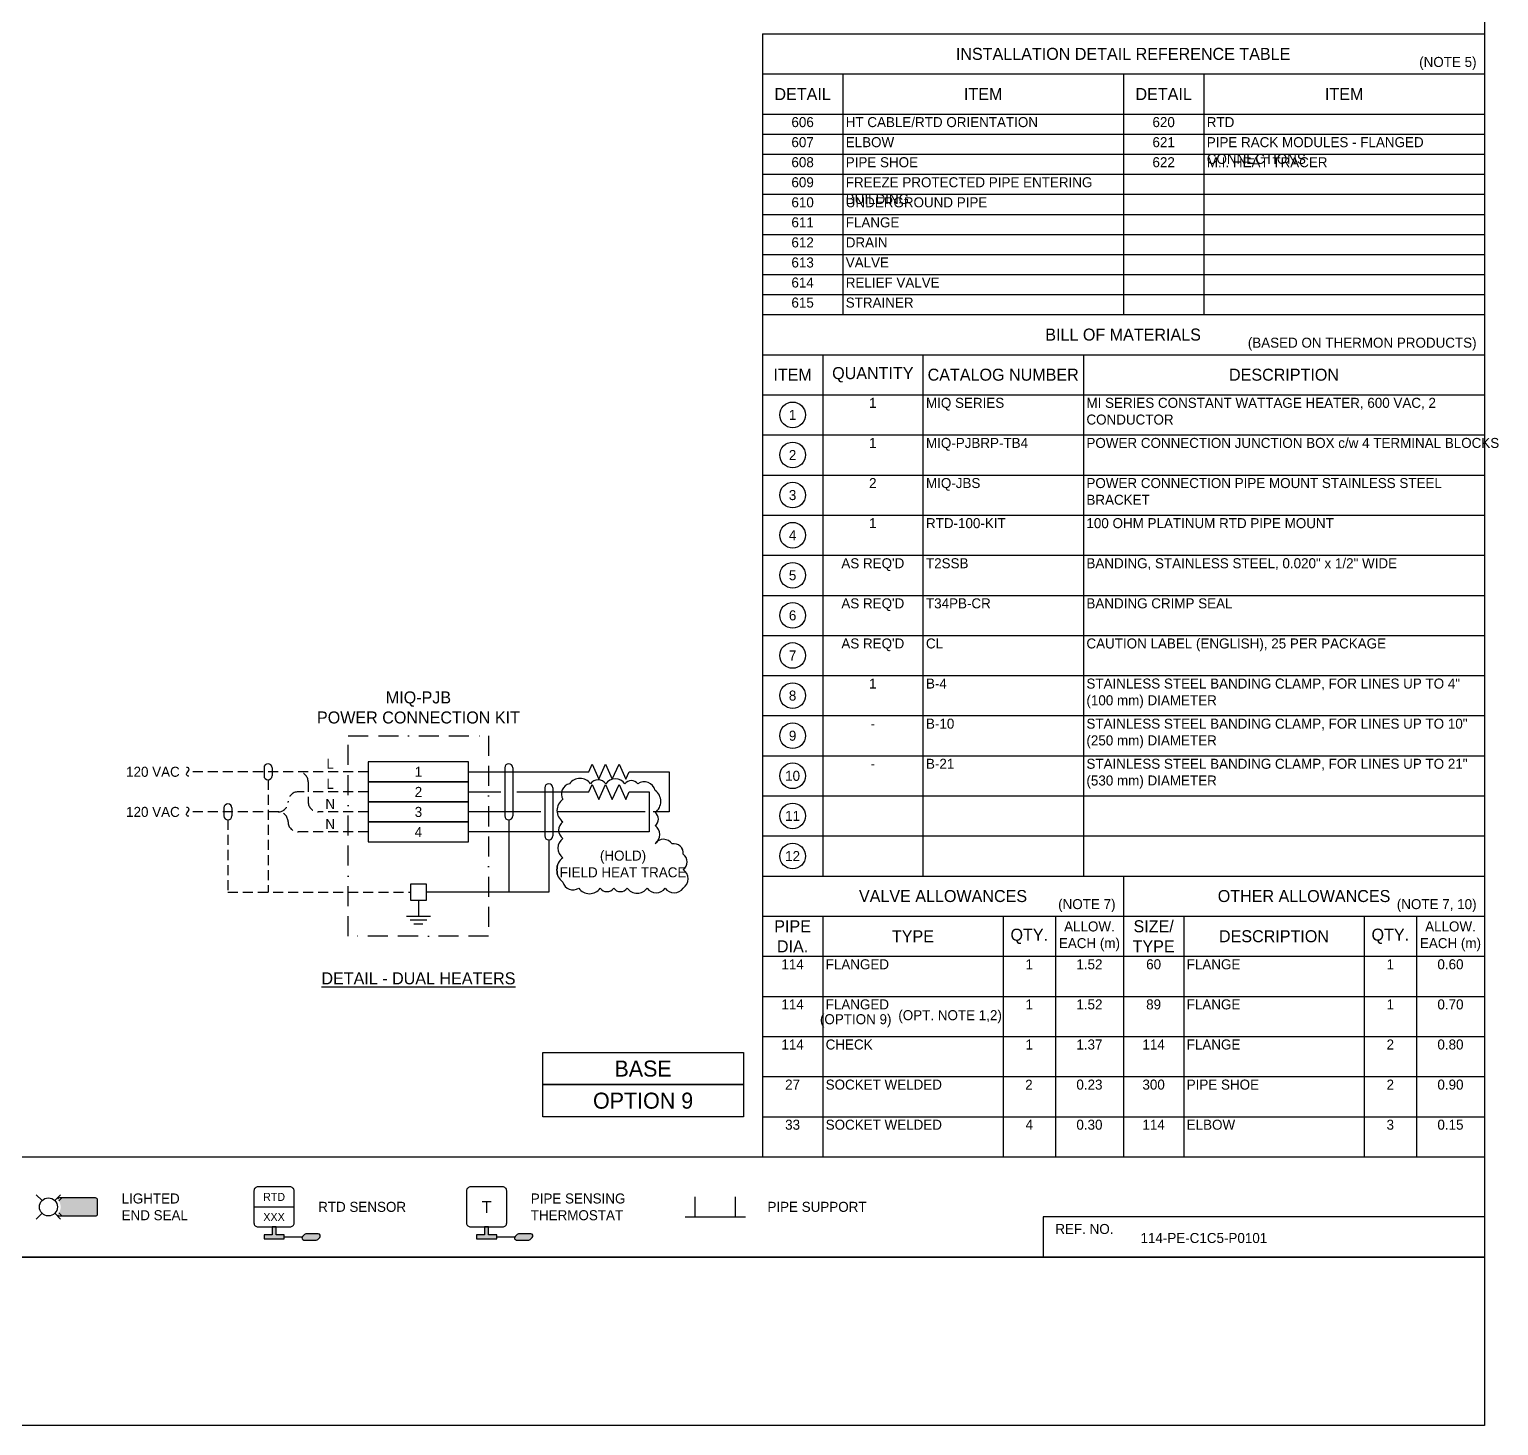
# Model space of a CAD drawing. Extents: x 0 to 847, y -42 to 494.
# Drawn here: x 481 to 847.3, y -42 to 306.1 of the extents above; entities that cross this region are included whole.
import ezdxf
from ezdxf.enums import TextEntityAlignment as Align

# ---------------------------------------------------------------- set-up
doc = ezdxf.new("R2010")
doc.units = 0
doc.header["$LTSCALE"] = 10
doc.header["$MEASUREMENT"] = 0
doc.linetypes.add('BORDER', pattern=[1.75, 0.5, -0.25, 0.5, -0.25, 0, -0.25])
doc.linetypes.add('HIDDEN', pattern=[0.375, 0.25, -0.125])
doc.layers.get('Defpoints').update_dxf_attribs({"color": 9})
for name, color, linetype in [('(OPTION 9) SYMBOL-3', 3, 'Continuous'), ('(OPTION 9) TEXT-2', 2, 'Continuous'), ('EQUIP ENCL', 7, 'BORDER'), ('FWIRE-1', 1, 'HIDDEN'), ('HOLD', 1, 'Continuous'), ('PIPE', 7, 'Continuous'), ('SYMBOL-3', 3, 'Continuous'), ('TABLE-1', 1, 'Continuous'), ('TABLE-7', 7, 'Continuous'), ('TEXT-2', 2, 'Continuous'), ('TITLE', 7, 'Continuous'), ('Wipeout', 7, 'Continuous'), ('WIRE-1', 1, 'Continuous')]:
    doc.layers.add(name, color=color, linetype=linetype)
doc.styles.add('framdcn', font='', dxfattribs={"height": 2.4})
doc.styles.add('Scovan Elec', font='')
doc.styles.add('Scovan Standard', font='', dxfattribs={"height": 2.5})
doc.styles.get("Standard").update_dxf_attribs({"font": ''})
doc.styles.get('framdcn').set_extended_font_data('Franklin Gothic Medium Cond')
doc.styles.get('Scovan Elec').set_extended_font_data('Franklin Gothic Medium Cond')
doc.styles.get('Scovan Standard').set_extended_font_data('Franklin Gothic Medium Cond')
doc.styles.get('Standard').set_extended_font_data('Franklin Gothic Medium Cond')

# ---------------------------------------------------------------- blocks, each defined once
blk = doc.blocks.new('*U14')
at = {"layer": 'SYMBOL-3'}
h = blk.add_hatch(color=256, dxfattribs=at)
h.dxf.hatch_style = 1
h.paths.add_polyline_path([(489.13, 56.79), (488.39, 56.05), (488.58, 55.66), (488.7, 55.29), (488.77, 54.92), (488.79, 54.54), (488.77, 54.15), (488.7, 53.78), (488.58, 53.42), (488.39, 53.02), (489.13, 52.29), (497.5, 52.29, 0.414214), (498, 52.79), (498, 56.29, 0.414214), (497.5, 56.79)])
h = blk.add_hatch(color=256, dxfattribs=at)
h.dxf.hatch_style = 1
h.paths.add_polyline_path([(541.5, 47.54), (539.5, 47.54), (539.5, 46.54), (544.5, 46.54), (544.5, 47.54), (542.5, 47.54), (542.5, 49.54), (541.5, 49.54)])
h = blk.add_hatch(color=256, dxfattribs=at)
h.dxf.hatch_style = 1
h.paths.add_polyline_path([(552.53, 46.29, 0.414214), (553.03, 46.79, 1), (553.03, 47.79), (549.94, 47.79, 0.414214), (549.44, 47.29, 1), (549.44, 46.29)])
h = blk.add_hatch(color=256, dxfattribs=at)
h.dxf.hatch_style = 1
h.paths.add_polyline_path([(594.5, 47.54), (592.5, 47.54), (592.5, 46.54), (597.5, 46.54), (597.5, 47.54), (595.5, 47.54), (595.5, 49.54), (594.5, 49.54)])
h = blk.add_hatch(color=256, dxfattribs=at)
h.dxf.hatch_style = 1
h.paths.add_polyline_path([(605.53, 46.29, 0.414214), (606.03, 46.79, 1), (606.03, 47.79), (602.94, 47.79, 0.414214), (602.44, 47.29, 1), (602.44, 46.29)])
at = {"layer": 'Defpoints'}
for points in [[(488, 56.29), (488, 52.79, 0.414214), (488.5, 52.29), (497.5, 52.29, 0.414214), (498, 52.79), (498, 56.29, 0.414214), (497.5, 56.79), (488.5, 56.79, 0.414214)], [(549.59, 47.64), (549.09, 47.14, 0.668179), (549.44, 46.29), (552.53, 46.29, 0.198912), (552.88, 46.43), (553.38, 46.93, 0.668179), (553.03, 47.79), (549.94, 47.79, 0.198912)], [(602.59, 47.64), (602.09, 47.14, 0.668179), (602.44, 46.29), (605.53, 46.29, 0.198912), (605.88, 46.43), (606.38, 46.93, 0.668179), (606.03, 47.79), (602.94, 47.79, 0.198912)]]:
    blk.add_lwpolyline(points, format="xyb", close=True, dxfattribs=at)
for points in [[(541.5, 49.54), (541.5, 47.54), (539.5, 47.54), (539.5, 46.54), (544.5, 46.54), (544.5, 47.54), (542.5, 47.54), (542.5, 49.54)], [(594.5, 49.54), (594.5, 47.54), (592.5, 47.54), (592.5, 46.54), (597.5, 46.54), (597.5, 47.54), (595.5, 47.54), (595.5, 49.54)]]:
    blk.add_lwpolyline(points, close=True, dxfattribs=at)
at = {"layer": 'PIPE'}
for p, q in [((647, 52.04), (647, 57.04)), ((657, 52.04), (657, 57.04)), ((644.5, 52.04), (659.5, 52.04))]:
    blk.add_line(p, q, dxfattribs=at)
at = {"layer": 'SYMBOL-3'}
for p, q in [((537, 54.54), (547, 54.54)), ((544.5, 47.04), (549.01, 47.04)), ((597.5, 47.04), (602.01, 47.04))]:
    blk.add_line(p, q, dxfattribs=at)
for points in [[(537, 58.54), (537, 50.54, 0.414214), (538, 49.54), (546, 49.54, 0.414214), (547, 50.54), (547, 58.54, 0.414214), (546, 59.54), (538, 59.54, 0.414214)], [(590, 58.54), (590, 50.54, 0.414214), (591, 49.54), (599, 49.54, 0.414214), (600, 50.54), (600, 58.54, 0.414214), (599, 59.54), (591, 59.54, 0.414214)]]:
    blk.add_lwpolyline(points, format="xyb", close=True, dxfattribs=at)
at = {"layer": 'TABLE-1'}
blk.add_lwpolyline([(0, 67.04), (843.77, 67.04)], dxfattribs=at)
at = {"layer": 'TEXT-2'}
for s, height, p in [('RTD', 2, (542, 57.04)), ('T', 3, (595, 54.54)), ('XXX', 2, (542, 52.04))]:
    blk.add_text(s, height=height, rotation=360, dxfattribs=at).set_placement(p, align=Align.MIDDLE)
at = {"layer": 'TEXT-2', "char_height": 2.5, "attachment_point": 4, "style": 'Scovan Elec'}
for s, insert in [('LIGHTED\\PEND SEAL', (504, 54.54)), ('RTD SENSOR', (553, 54.54)), ('PIPE SENSING\\PTHERMOSTAT', (606, 54.54)), ('PIPE SUPPORT', (665, 54.54))]:
    blk.add_mtext(s, dxfattribs=dict(at, insert=insert))
blk.add_wipeout([(485.56, 57.57), (485.18, 57.53), (484.81, 57.43), (484.45, 57.29), (484.12, 57.11), (483.81, 56.88), (483.53, 56.62), (483.29, 56.32), (483.08, 56), (482.92, 55.66), (482.8, 55.29), (482.73, 54.92), (482.71, 54.54), (482.73, 54.15), (482.8, 53.78), (482.92, 53.42), (483.08, 53.07), (483.29, 52.75), (483.53, 52.45), (483.81, 52.19), (484.12, 51.97), (484.45, 51.78), (484.81, 51.64), (485.18, 51.55), (485.56, 51.5), (485.94, 51.5), (486.32, 51.55), (486.69, 51.64), (487.05, 51.78), (487.38, 51.97), (487.69, 52.19), (487.97, 52.45), (488.21, 52.75), (488.42, 53.07), (488.58, 53.42), (488.7, 53.78), (488.77, 54.15), (488.79, 54.54), (488.77, 54.92), (488.7, 55.29), (488.58, 55.66), (488.42, 56), (488.21, 56.32), (487.97, 56.62), (487.69, 56.88), (487.38, 57.11), (487.05, 57.29), (486.69, 57.43), (486.32, 57.53), (485.94, 57.57)]).dxf.layer = 'Wipeout'
at = {"layer": 'Defpoints'}
for p, q in [((489.13, 56.79), (488.39, 56.04)), ((488.39, 53.03), (489.13, 52.29))]:
    blk.add_line(p, q, dxfattribs=at)
at = {"layer": 'SYMBOL-3', "color": 2}
for p, q in [((482.74, 57.55), (484.16, 56.13)), ((488.76, 57.55), (487.34, 56.13)), ((484.16, 52.94), (482.74, 51.52)), ((487.34, 52.94), (488.76, 51.52))]:
    blk.add_line(p, q, dxfattribs=at)
blk.add_circle((485.75, 54.54), 2.25, dxfattribs=at)
blk = doc.blocks.new('*U34')
blk.add_lwpolyline([(-12.5, 2.5), (-12.5, -2.5), (12.5, -2.5), (12.5, 2.5)], close=True)
at = {"color": 2}
blk.add_attdef('TAG1', text='', height=2.5, dxfattribs=at).set_placement((0, 0), align=Align.MIDDLE)
blk = doc.blocks.new('*U33')
blk.add_lwpolyline([(-2, 2), (-2, -2), (2, -2), (2, 2)], close=True)
at = {"color": 2}
blk.add_attdef('TAG1', text='', height=2.5, dxfattribs=at).set_placement((0, 0), align=Align.MIDDLE)
blk = doc.blocks.new('S-Ground')
for p, q in [((-3, 0), (3, 0)), ((-2.05, -0.95), (2.05, -0.95)), ((-1.11, -1.89), (1.11, -1.89))]:
    blk.add_line(p, q)
blk = doc.blocks.new('*U35')
blk.add_open_spline([(0.3, -1.07), (0.22, -1.08), (0.05, -1.09), (-0.2, -0.97), (-0.31, -0.73), (-0.32, -0.46), (-0.12, -0.14), (0.12, 0.14), (0.32, 0.46), (0.31, 0.73), (0.2, 0.97), (-0.05, 1.09), (-0.22, 1.08), (-0.3, 1.07)], degree=3, knots=[0, 0, 0, 0, 0.23778, 0.504219, 0.769947, 1.007727, 1.273929, 1.868857, 2.135059, 2.372839, 2.638567, 2.905005, 3.142785, 3.142785, 3.142785, 3.142785])
blk = doc.blocks.new('*U31')
for p, q in [((-1, 1), (-1, -1)), ((1, 1), (1, -1))]:
    blk.add_line(p, q)
for centre, start, end in [((0, 1), 0, 180), ((0, -1), 180, 0)]:
    blk.add_arc(centre, 1, start, end)
blk = doc.blocks.new('*U32')
at = {"linetype": 'Continuous'}
blk.add_lwpolyline([(-5, 0), (-4.17, 1.87), (-2.5, -1.88), (-0.83, 1.87), (0.83, -1.88), (2.5, 1.87), (4.17, -1.88), (5, 0)], dxfattribs=at)
at = {"color": 2}
for tag in ['TAG2', 'TAG3']:
    blk.add_attdef(tag, text='', height=2.5, dxfattribs=at).set_placement((0, 4.25), align=Align.CENTER)
at = {"color": 2, "lineweight": 30, "flags": 104}
blk.add_attdef('TAG1', text='', height=2.5, dxfattribs=at).set_placement((3.67, 5.9), align=Align.BOTTOM_CENTER)
blk = doc.blocks.new('*U139')
for p, q in [((-1, 11), (-1, -1)), ((1, 11), (1, -1))]:
    blk.add_line(p, q)
for centre, start, end in [((0, 11), 0, 180), ((0, -1), 180, 0)]:
    blk.add_arc(centre, 1, start, end)
blk = doc.blocks.new('*U155')
at = {"layer": 'EQUIP ENCL'}
blk.add_lwpolyline([(-17.5, 0), (17.5, 0), (17.5, -50), (-17.5, -50)], close=True, dxfattribs=at)
at = {"layer": 'FWIRE-1'}
for p, q in [((-12.5, -9), (-57.5, -9)), ((-37.5, -11), (-37.5, -39)), ((-28.5, -14), (-30, -14)), ((-27.5, -11.5), (-27.5, -16.5)), ((-12.5, -14), (-26.5, -14)), ((-35, -19), (-57.5, -19)), ((-47.5, -21), (-47.5, -39)), ((-12.5, -19), (-25, -19)), ((-12.5, -24), (-30, -24)), ((-47.5, -39), (-2, -39))]:
    blk.add_line(p, q, dxfattribs=at)
for centre, start, end in [((-30, -11.5), 0, 90), ((-30, -16.5), 90, 180), ((-35, -16.5), 270, 0), ((-25, -16.5), 180, 270), ((-35, -21.5), 0, 90), ((-30, -21.5), 180, 270)]:
    blk.add_arc(centre, 2.5, start, end, dxfattribs=at)
at = {"layer": 'WIRE-1'}
for p, q in [((12.5, -9), (42.5, -9)), ((52.5, -9), (62.5, -9)), ((62.5, -9), (62.5, -19)), ((12.5, -14), (20.5, -14)), ((24.5, -14), (42.5, -14)), ((52.5, -14), (57.5, -14)), ((57.5, -14), (57.5, -24)), ((30.5, -19), (12.5, -19)), ((22.5, -21), (22.5, -39)), ((56.5, -19), (34.5, -19)), ((62.5, -19), (58.5, -19)), ((57.5, -24), (12.5, -24)), ((32.5, -26), (32.5, -39)), ((32.5, -39), (2, -39)), ((0, -41), (0, -45))]:
    blk.add_line(p, q, dxfattribs=at)
for name, p in [('*U31', (-37.5, -9)), ('*U139', (22.5, -19)), ('*U32', (47.5, -9)), ('*U35', (-57.5, -9)), ('*U139', (32.5, -24)), ('*U32', (47.5, -14)), ('*U35', (-57.5, -19)), ('*U31', (-47.5, -19)), ('*U33', (0, -39)), ('S-Ground', (0, -45))]:
    blk.add_blockref(name, p, dxfattribs=at)
for p, values in [((0, -9), {'TAG1': '1'}), ((0, -14), {'TAG1': '2'}), ((0, -19), {'TAG1': '3'}), ((0, -24), {'TAG1': '4'})]:
    blk.add_blockref('*U34', p, dxfattribs=at).add_auto_attribs(values)
at = {"color": 2, "style": 'Scovan Elec'}
for tag, p in [('LINE1', (-22, -7)), ('LINE1.1', (-22, -12)), ('LINE2', (-22, -17)), ('LINE2.1', (-22, -22))]:
    blk.add_attdef(tag, text='', height=2.5, dxfattribs=at).set_placement(p, align=Align.MIDDLE)
for tag, p in [('SUPPLY.VOLT', (-59.5, -9)), ('SUPPLY.VOLT.1', (-59.5, -19))]:
    blk.add_attdef(tag, text='', height=2.5, dxfattribs=at).set_placement(p, align=Align.MIDDLE_RIGHT)
at = {"layer": 'TEXT-2', "char_height": 3, "style": 'Scovan Elec'}
for s, insert, attachment_point in [('MIQ-PJB\\PPOWER CONNECTION KIT', (0, 3), 8), ('{\\LDETAIL - DUAL HEATERS}', (0, -59), 2)]:
    blk.add_mtext(s, dxfattribs=dict(at, insert=insert, attachment_point=attachment_point))
blk = doc.blocks.new('*T171')
at = {"layer": 'TABLE-7', "color": 0, "linetype": 'ByBlock', "lineweight": -2, "transparency": 16777216}
for p, q in [((0, 0), (90, 0)), ((0, 0), (0, -60)), ((20, 0), (20, -60)), ((90, 0), (90, -60)), ((90, 0), (180, 0)), ((90, 0), (90, -60)), ((110, 0), (110, -60)), ((180, 0), (180, -60)), ((0, -10), (90, -10)), ((90, -10), (180, -10)), ((0, -15), (90, -15)), ((90, -15), (180, -15)), ((0, -20), (90, -20)), ((90, -20), (180, -20)), ((0, -25), (90, -25)), ((90, -25), (180, -25)), ((0, -30), (90, -30)), ((90, -30), (180, -30)), ((0, -35), (90, -35)), ((90, -35), (180, -35)), ((0, -40), (90, -40)), ((90, -40), (180, -40)), ((0, -45), (90, -45)), ((90, -45), (180, -45)), ((0, -50), (90, -50)), ((90, -50), (180, -50)), ((0, -55), (90, -55)), ((90, -55), (180, -55)), ((0, -60), (90, -60)), ((90, -60), (180, -60))]:
    blk.add_line(p, q, dxfattribs=at)
at = {"layer": 'TABLE-7', "color": 2, "transparency": 16777216, "style": 'Scovan Elec'}
for s, insert, char_height, width, attachment_point in [('DETAIL', (10, -5), 3, 19, 5), ('ITEM', (55, -5), 3, 69, 5), ('DETAIL', (100, -5), 3, 19, 5), ('ITEM', (145, -5), 3, 69, 5), ('606', (10, -10.75), 2.5, 18.5, 2), ('HT CABLE/RTD ORIENTATION', (20.75, -10.75), 2.5, 68.5, 1), ('620', (100, -10.75), 2.5, 18.5, 2), ('RTD', (110.75, -10.75), 2.5, 68.5, 1), ('607', (10, -15.75), 2.5, 18.5, 2), ('ELBOW', (20.75, -15.75), 2.5, 68.5, 1), ('621', (100, -15.75), 2.5, 18.5, 2), ('PIPE RACK MODULES - FLANGED CONNECTIONS', (110.75, -15.75), 2.5, 68.5, 1), ('608', (10, -20.75), 2.5, 18.5, 2), ('PIPE SHOE', (20.75, -20.75), 2.5, 68.5, 1), ('622', (100, -20.75), 2.5, 18.5, 2), ('M.I. HEAT TRACER', (110.75, -20.75), 2.5, 68.5, 1), ('609', (10, -25.75), 2.5, 18.5, 2), ('FREEZE PROTECTED PIPE ENTERING BUILDING', (20.75, -25.75), 2.5, 68.5, 1), ('610', (10, -30.75), 2.5, 18.5, 2), ('UNDERGROUND PIPE', (20.75, -30.75), 2.5, 68.5, 1), ('611', (10, -35.75), 2.5, 18.5, 2), ('FLANGE', (20.75, -35.75), 2.5, 68.5, 1), ('612', (10, -40.75), 2.5, 18.5, 2), ('DRAIN', (20.75, -40.75), 2.5, 68.5, 1), ('613', (10, -45.75), 2.5, 18.5, 2), ('VALVE', (20.75, -45.75), 2.5, 68.5, 1), ('614', (10, -50.75), 2.5, 18.5, 2), ('RELIEF VALVE', (20.75, -50.75), 2.5, 68.5, 1), ('615', (10, -55.75), 2.5, 18.5, 2), ('STRAINER', (20.75, -55.75), 2.5, 68.5, 1)]:
    blk.add_mtext(s, dxfattribs=dict(at, insert=insert, char_height=char_height, width=width, attachment_point=attachment_point))
blk = doc.blocks.new('*T156')
at = {"layer": 'TABLE-7', "color": 0, "linetype": 'ByBlock', "lineweight": -2, "transparency": 16777216}
for p, q in [((0, 0), (180, 0)), ((0, 0), (0, -130)), ((15, 0), (15, -130)), ((40, 0), (40, -130)), ((80, 0), (80, -130)), ((180, 0), (180, -130)), ((0, -10), (180, -10)), ((0, -20), (180, -20)), ((0, -30), (180, -30)), ((0, -40), (180, -40)), ((0, -50), (180, -50)), ((0, -60), (180, -60)), ((0, -70), (180, -70)), ((0, -80), (180, -80)), ((0, -90), (180, -90)), ((0, -100), (180, -100)), ((0, -110), (180, -110)), ((0, -120), (180, -120)), ((0, -130), (180, -130))]:
    blk.add_line(p, q, dxfattribs=at)
at = {"layer": 'TABLE-7', "color": 2, "transparency": 16777216, "style": 'Scovan Elec'}
for s, insert, char_height, width, attachment_point in [('ITEM', (7.5, -5), 3, 14, 5), ('QUANTITY', (27.5, -5), 3, 24, 5), ('CATALOG NUMBER', (60, -5), 3, 38.5, 5), ('DESCRIPTION', (130, -5), 3, 98.5, 5), ('1', (27.5, -10.75), 2.5, 23.5, 2), ('MIQ SERIES', (40.75, -10.75), 2.5, 38.5, 1), ('MI SERIES CONSTANT WATTAGE HEATER, 600 VAC, 2 CONDUCTOR', (80.75, -10.75), 2.5, 98.5, 1), ('1', (27.5, -20.75), 2.5, 23.5, 2), ('MIQ-PJBRP-TB4', (40.75, -20.75), 2.5, 38.5, 1), ('POWER CONNECTION JUNCTION BOX c/w 4 TERMINAL BLOCKS', (80.75, -20.75), 2.5, 98.5, 1), ('2', (27.5, -30.75), 2.5, 23.5, 2), ('MIQ-JBS', (40.75, -30.75), 2.5, 38.5, 1), ('POWER CONNECTION PIPE MOUNT STAINLESS STEEL BRACKET', (80.75, -30.75), 2.5, 98.5, 1), ('1', (27.5, -40.75), 2.5, 23.5, 2), ('RTD-100-KIT', (40.75, -40.75), 2.5, 38.5, 1), ('100 OHM PLATINUM RTD PIPE MOUNT', (80.75, -40.75), 2.5, 98.5, 1), ("AS REQ'D", (27.5, -50.75), 2.5, 23.5, 2), ('T2SSB', (40.75, -50.75), 2.5, 38.5, 1), ('BANDING, STAINLESS STEEL, 0.020" x 1/2" WIDE', (80.75, -50.75), 2.5, 98.5, 1), ("AS REQ'D", (27.5, -60.75), 2.5, 23.5, 2), ('T34PB-CR', (40.75, -60.75), 2.5, 38.5, 1), ('BANDING CRIMP SEAL', (80.75, -60.75), 2.5, 98.5, 1), ("AS REQ'D", (27.5, -70.75), 2.5, 23.5, 2), ('CL', (40.75, -70.75), 2.5, 38.5, 1), ('CAUTION LABEL (ENGLISH), 25 PER PACKAGE', (80.75, -70.75), 2.5, 98.5, 1), ('1', (27.5, -80.75), 2.5, 23.5, 2), ('B-4', (40.75, -80.75), 2.5, 38.5, 1), ('STAINLESS STEEL BANDING CLAMP, FOR LINES UP TO 4" (100 mm) DIAMETER', (80.75, -80.75), 2.5, 98.5, 1), ('B-10', (40.75, -90.75), 2.5, 38.5, 1), ('STAINLESS STEEL BANDING CLAMP, FOR LINES UP TO 10" (250 mm) DIAMETER', (80.75, -90.75), 2.5, 98.5, 1), ('-', (27.5, -90.75), 2.5, 23.5, 2), ('-', (27.5, -100.75), 2.5, 23.5, 2), ('B-21', (40.75, -100.75), 2.5, 38.5, 1), ('STAINLESS STEEL BANDING CLAMP, FOR LINES UP TO 21" (530 mm) DIAMETER', (80.75, -100.75), 2.5, 98.5, 1)]:
    blk.add_mtext(s, dxfattribs=dict(at, insert=insert, char_height=char_height, width=width, attachment_point=attachment_point))
blk = doc.blocks.new('*U17')
blk.add_wipeout([(0, 3.2), (-0.4, 3.17), (-0.8, 3.1), (-1.18, 2.98), (-1.54, 2.8), (-1.88, 2.59), (-2.19, 2.33), (-2.47, 2.04), (-2.7, 1.71), (-2.9, 1.36), (-3.04, 0.99), (-3.14, 0.6), (-3.19, 0.2), (-3.19, -0.2), (-3.14, -0.6), (-3.04, -0.99), (-2.9, -1.36), (-2.7, -1.71), (-2.47, -2.04), (-2.19, -2.33), (-1.88, -2.59), (-1.54, -2.8), (-1.18, -2.98), (-0.8, -3.1), (-0.4, -3.17), (0, -3.2), (0.4, -3.17), (0.8, -3.1), (1.18, -2.98), (1.54, -2.8), (1.88, -2.59), (2.19, -2.33), (2.47, -2.04), (2.7, -1.71), (2.9, -1.36), (3.04, -0.99), (3.14, -0.6), (3.19, -0.2), (3.19, 0.2), (3.14, 0.6), (3.04, 0.99), (2.9, 1.36), (2.7, 1.71), (2.47, 2.04), (2.19, 2.33), (1.88, 2.59), (1.54, 2.8), (1.18, 2.98), (0.8, 3.1), (0.4, 3.17)]).dxf.layer = 'Wipeout'
blk.add_circle((0, 0), 3.2)
at = {"color": 2}
blk.add_attdef('TAG1', text='', height=2.5, dxfattribs=at).set_placement((0, 0), align=Align.MIDDLE)
blk.add_attdef('TAG2', text='', height=2.5, dxfattribs=at).set_placement((3, -3), align=Align.MIDDLE_LEFT)
blk = doc.blocks.new('*T158')
at = {"layer": 'TABLE-7', "color": 0, "linetype": 'ByBlock', "lineweight": -2, "transparency": 16777216}
for p, q in [((0, 0), (90, 0)), ((0, 0), (0, -50)), ((15, 0), (15, -50)), ((60, 0), (60, -50)), ((73, 0), (73, -50)), ((90, 0), (90, -50)), ((0, -10), (90, -10)), ((0, -20), (90, -20)), ((0, -30), (90, -30)), ((0, -40), (90, -40)), ((0, -50), (90, -50))]:
    blk.add_line(p, q, dxfattribs=at)
at = {"layer": 'TABLE-7', "color": 2, "transparency": 16777216, "char_height": 2.5, "width": 11.5, "attachment_point": 2, "style": 'Scovan Elec'}
for s, insert in [('1', (66.5, -0.75)), ('1', (66.5, -10.75)), ('1', (66.5, -20.75)), ('4', (66.5, -40.75))]:
    blk.add_mtext(s, dxfattribs=dict(at, insert=insert))
blk = doc.blocks.new('*T159')
at = {"layer": 'TABLE-7', "color": 0, "linetype": 'ByBlock', "lineweight": -2, "transparency": 16777216}
for p, q in [((0, 0), (90, 0)), ((0, 0), (0, -50)), ((15, 0), (15, -50)), ((60, 0), (60, -50)), ((73, 0), (73, -50)), ((90, 0), (90, -50)), ((0, -10), (90, -10)), ((0, -20), (90, -20)), ((0, -30), (90, -30)), ((0, -40), (90, -40)), ((0, -50), (90, -50))]:
    blk.add_line(p, q, dxfattribs=at)
at = {"layer": 'TABLE-7', "color": 2, "transparency": 16777216, "char_height": 2.5, "style": 'Scovan Elec'}
for s, insert, width, attachment_point in [('1', (66.5, -0.75), 11.5, 2), ('1', (66.5, -10.75), 11.5, 2), ('2', (66.5, -20.75), 11.5, 2), ('2', (66.5, -30.75), 11.5, 2), ('114', (7.5, -40.75), 13.5, 2), ('ELBOW', (15.75, -40.75), 43.5, 1), ('3', (66.5, -40.75), 11.5, 2), ('0.15', (81.5, -40.75), 15.5, 2)]:
    blk.add_mtext(s, dxfattribs=dict(at, insert=insert, width=width, attachment_point=attachment_point))
blk = doc.blocks.new('*U164')
at = {"layer": 'Defpoints'}
blk.add_point((0, 0), dxfattribs=at)
at = {"layer": 'TEXT-2', "insert": (15.75, -0.75), "char_height": 2.5, "attachment_point": 1, "style": 'Scovan Elec'}
blk.add_mtext('PIPE SHOE', dxfattribs=at)
at = {"layer": 'TEXT-2', "style": 'Scovan Elec'}
for tag, p in [('SIZE', (7.5, -0.75)), ('ALLOWANCE', (81.5, -0.75))]:
    blk.add_attdef(tag, text='', height=2.5, dxfattribs=at).set_placement(p, align=Align.TOP_CENTER)
blk = doc.blocks.new('*U160')
at = {"layer": 'Defpoints'}
blk.add_point((0, 0), dxfattribs=at)
at = {"layer": 'TEXT-2', "insert": (15.75, -0.75), "char_height": 2.5, "attachment_point": 1, "style": 'Scovan Elec'}
blk.add_mtext('FLANGED', dxfattribs=at)
at = {"layer": 'TEXT-2', "style": 'Scovan Elec'}
for tag, p in [('SIZE', (7.5, -0.75)), ('ALLOWANCE', (81.5, -0.75))]:
    blk.add_attdef(tag, text='', height=2.5, dxfattribs=at).set_placement(p, align=Align.TOP_CENTER)
blk = doc.blocks.new('*U162')
at = {"layer": 'Defpoints'}
blk.add_point((0, 0), dxfattribs=at)
at = {"layer": 'TEXT-2', "insert": (15.75, -0.75), "char_height": 2.5, "attachment_point": 1, "style": 'Scovan Elec'}
blk.add_mtext('CHECK', dxfattribs=at)
at = {"layer": 'TEXT-2', "style": 'Scovan Elec'}
for tag, p in [('SIZE', (7.5, -0.75)), ('ALLOWANCE', (81.5, -0.75))]:
    blk.add_attdef(tag, text='', height=2.5, dxfattribs=at).set_placement(p, align=Align.TOP_CENTER)
blk = doc.blocks.new('*U169')
at = {"layer": 'Defpoints'}
blk.add_point((0, 0), dxfattribs=at)
at = {"layer": 'TEXT-2', "insert": (15.75, -0.75), "char_height": 2.5, "attachment_point": 1, "style": 'Scovan Elec'}
blk.add_mtext('SOCKET WELDED', dxfattribs=at)
at = {"layer": 'TEXT-2', "style": 'Scovan Elec'}
for tag, p in [('SIZE', (7.5, -0.75)), ('ALLOWANCE', (81.5, -0.75))]:
    blk.add_attdef(tag, text='', height=2.5, dxfattribs=at).set_placement(p, align=Align.TOP_CENTER)
blk = doc.blocks.new('*U165')
at = {"layer": 'Defpoints'}
blk.add_point((0, 0), dxfattribs=at)
at = {"layer": 'TEXT-2', "insert": (15.75, -0.75), "char_height": 2.5, "attachment_point": 1, "style": 'Scovan Elec'}
blk.add_mtext('FLANGE', dxfattribs=at)
at = {"layer": 'TEXT-2', "style": 'Scovan Elec'}
for tag, p in [('SIZE', (7.5, -0.75)), ('ALLOWANCE', (81.5, -0.75))]:
    blk.add_attdef(tag, text='', height=2.5, dxfattribs=at).set_placement(p, align=Align.TOP_CENTER)
blk = doc.blocks.new('*U161')
at = {"layer": 'Defpoints'}
blk.add_point((0, 0), dxfattribs=at)
at = {"layer": 'TEXT-2', "insert": (15.75, -0.75), "char_height": 2.5, "attachment_point": 1, "style": 'Scovan Elec'}
blk.add_mtext('FLANGE', dxfattribs=at)
at = {"layer": 'TEXT-2', "style": 'Scovan Elec'}
for tag, p in [('SIZE', (7.5, -0.75)), ('ALLOWANCE', (81.5, -0.75))]:
    blk.add_attdef(tag, text='', height=2.5, dxfattribs=at).set_placement(p, align=Align.TOP_CENTER)
blk = doc.blocks.new('*U168')
at = {"layer": 'Defpoints'}
blk.add_point((0, 0), dxfattribs=at)
at = {"layer": 'TEXT-2', "insert": (15.75, -0.75), "char_height": 2.5, "attachment_point": 1, "style": 'Scovan Elec'}
blk.add_mtext('FLANGE', dxfattribs=at)
at = {"layer": 'TEXT-2', "style": 'Scovan Elec'}
for tag, p in [('SIZE', (7.5, -0.75)), ('ALLOWANCE', (81.5, -0.75))]:
    blk.add_attdef(tag, text='', height=2.5, dxfattribs=at).set_placement(p, align=Align.TOP_CENTER)
blk = doc.blocks.new('*U163')
at = {"layer": 'Defpoints'}
blk.add_point((0, 0), dxfattribs=at)
at = {"layer": 'TEXT-2', "insert": (15.75, -0.75), "char_height": 2.5, "attachment_point": 1, "style": 'Scovan Elec'}
blk.add_mtext('SOCKET WELDED', dxfattribs=at)
at = {"layer": 'TEXT-2', "style": 'Scovan Elec'}
for tag, p in [('SIZE', (7.5, -0.75)), ('ALLOWANCE', (81.5, -0.75))]:
    blk.add_attdef(tag, text='', height=2.5, dxfattribs=at).set_placement(p, align=Align.TOP_CENTER)
blk = doc.blocks.new('*T172')
at = {"layer": 'TABLE-7', "color": 0, "linetype": 'ByBlock', "lineweight": -2, "transparency": 16777216}
for p, q in [((0, 0), (90, 0)), ((0, 0), (0, -60)), ((20, 0), (20, -60)), ((90, 0), (90, -60)), ((0, -10), (90, -10)), ((0, -15), (90, -15)), ((0, -20), (90, -20)), ((0, -25), (90, -25)), ((0, -30), (90, -30)), ((0, -35), (90, -35)), ((0, -40), (90, -40)), ((0, -45), (90, -45)), ((0, -50), (90, -50)), ((0, -55), (90, -55)), ((0, -60), (90, -60))]:
    blk.add_line(p, q, dxfattribs=at)
at = {"layer": 'TABLE-7', "color": 2, "transparency": 16777216, "style": 'Scovan Elec'}
for s, insert, char_height, width, attachment_point in [('DETAIL', (10, -5), 3, 19, 5), ('ITEM', (55, -5), 3, 69, 5), ('620', (10, -10.75), 2.5, 18.5, 2), ('RTD', (20.75, -10.75), 2.5, 68.5, 1), ('621', (10, -15.75), 2.5, 18.5, 2), ('PIPE RACK MODULES - FLANGED CONNECTIONS', (20.75, -15.75), 2.5, 68.5, 1), ('622', (10, -20.75), 2.5, 18.5, 2), ('M.I. HEAT TRACER', (20.75, -20.75), 2.5, 68.5, 1)]:
    blk.add_mtext(s, dxfattribs=dict(at, insert=insert, char_height=char_height, width=width, attachment_point=attachment_point))

msp = doc.modelspace()

# ---------------------------------------------------------------- linework, layer by layer
at = {"layer": '(OPTION 9) SYMBOL-3'}
msp.add_lwpolyline([(609, 35), (609, 43), (659, 43), (659, 35)], close=True, dxfattribs=at)
msp.add_lwpolyline([(843.77, 10), (733.77, 10), (733.77, 0)])
at = {"layer": 'SYMBOL-3'}
msp.add_lwpolyline([(609, 43), (609, 51), (659, 51), (659, 43)], close=True, dxfattribs=at)
at = {"layer": 'TABLE-1'}
msp.add_line((753.77, 295), (753.77, 235), dxfattribs=at)
for points in [[(663.77, 305), (663.77, 235)], [(663.77, 305), (843.77, 305)], [(663.77, 295), (843.77, 295)], [(663.77, 235), (663.77, 95)], [(663.77, 235), (843.77, 235)], [(663.77, 225), (843.77, 225)], [(663.77, 85), (843.77, 85)], [(663.77, 75), (843.77, 75)]]:
    msp.add_lwpolyline(points, dxfattribs=at)
at = {"layer": 'TABLE-7'}
for p, q in [((678.77, 84.96), (678.77, 75)), ((723.77, 84.96), (723.77, 75)), ((736.77, 84.96), (736.77, 75)), ((768.77, 84.96), (768.77, 75)), ((813.77, 84.96), (813.77, 75)), ((826.77, 84.96), (826.77, 75))]:
    msp.add_line(p, q, dxfattribs=at)
at = {"layer": 'TITLE'}
for points in [[(0, 494.34), (843.77, 494.34), (843.77, 0), (0, 0)], [(0, 0), (843.77, 0), (843.77, -42.04), (0, -42.04)]]:
    msp.add_lwpolyline(points, close=True, dxfattribs=at)

# ---------------------------------------------------------------- block references
for name, p in [('*T171', (663.77, 295)), ('*T172', (753.77, 295)), ('*T156', (663.77, 225))]:
    msp.add_blockref(name, p)
for name, p, values in [('*U155', (578, 130), {'SUPPLY.VOLT': '120 VAC', 'LINE1': 'L', 'LINE2': 'N', 'SUPPLY.VOLT.1': '120 VAC', 'LINE1.1': 'L', 'LINE2.1': 'N'}), ('*U160', (663.77, 75), {'SIZE': '114', 'ALLOWANCE': '1.52'}), ('*U168', (753.77, 75), {'SIZE': '60', 'ALLOWANCE': '0.60'}), ('*U160', (663.77, 65), {'SIZE': '114', 'ALLOWANCE': '1.52'}), ('*U161', (753.77, 65), {'SIZE': '89', 'ALLOWANCE': '0.70'}), ('*U162', (663.77, 55), {'SIZE': '114', 'ALLOWANCE': '1.37'}), ('*U165', (753.77, 55), {'SIZE': '114', 'ALLOWANCE': '0.80'}), ('*U169', (663.77, 45), {'SIZE': '27', 'ALLOWANCE': '0.23'}), ('*U164', (753.77, 45), {'SIZE': '300', 'ALLOWANCE': '0.90'}), ('*U163', (663.77, 35), {'SIZE': '33', 'ALLOWANCE': '0.30'})]:
    msp.add_blockref(name, p).add_auto_attribs(values)

# ---------------------------------------------------------------- texts
at = {"layer": '(OPTION 9) TEXT-2', "style": 'Scovan Elec'}
for s, height, p in [('2', 2.5, (730.18, 42.99)), ('OPTION 9', 4, (634, 39))]:
    msp.add_text(s, height=height, dxfattribs=at).set_placement(p, align=Align.MIDDLE)
at = {"linetype": 'Continuous', "style": 'Scovan Standard'}
msp.add_text('REF. NO.', height=2.5, dxfattribs=at).set_placement((736.77, 7), align=Align.MIDDLE_LEFT)
at = {"layer": 'TEXT-2', "style": 'Scovan Elec'}
for s, height, p in [('(OPTION 9)', 2.5, (687, 59)), ('(OPT. NOTE 1,2) ', 2.5, (711, 60)), ('BASE', 4, (634, 47))]:
    msp.add_text(s, height=height, dxfattribs=at).set_placement(p, align=Align.MIDDLE)
for s, insert, char_height, attachment_point in [('INSTALLATION DETAIL REFERENCE TABLE', (753.66, 300), 3, 5), ('(NOTE 5)', (841.77, 296), 2.5, 9), ('BILL OF MATERIALS', (753.66, 230), 3, 5), ('(BASED ON THERMON PRODUCTS)', (841.77, 226), 2.5, 9), ('VALVE ALLOWANCES', (708.77, 90), 3, 5), ('OTHER ALLOWANCES', (798.77, 90), 3, 5), ('(NOTE 7)', (751.77, 86), 2.5, 9), ('(NOTE 7, 10)', (841.77, 86), 2.5, 9), ('PIPE\\PDIA.', (671.27, 79.98), 3, 5), ('TYPE', (701.27, 79.98), 3, 5), ('QTY.', (730.27, 79.96), 3, 5), ('ALLOW.\\PEACH (m)', (745.27, 79.98), 2.5, 5), ('SIZE/\\PTYPE', (761.27, 79.98), 3, 5), ('DESCRIPTION', (791.27, 79.98), 3, 5), ('QTY.', (820.27, 79.98), 3, 5), ('ALLOW.\\PEACH (m)', (835.27, 79.98), 2.5, 5)]:
    msp.add_mtext(s, dxfattribs=dict(at, insert=insert, char_height=char_height, attachment_point=attachment_point))

# ---------------------------------------------------------------- next in the draw order: block references
msp.add_blockref('*U14', (0, -42.04))
at = {"layer": 'TEXT-2'}
for p, values in [((671.27, 210), {'TAG1': '1'}), ((671.27, 200), {'TAG1': '2'}), ((671.27, 190), {'TAG1': '3'}), ((671.27, 180), {'TAG1': '4'}), ((671.27, 170), {'TAG1': '5'}), ((671.27, 160), {'TAG1': '6'}), ((671.27, 150), {'TAG1': '7'}), ((671.27, 140), {'TAG1': '8'}), ((671.27, 130), {'TAG1': '9'}), ((671.27, 120), {'TAG1': '10'}), ((671.27, 110), {'TAG1': '11'}), ((671.27, 100), {'TAG1': '12'})]:
    msp.add_blockref('*U17', p, dxfattribs=at).add_auto_attribs(values)

# ---------------------------------------------------------------- next in the draw order: texts
at = {"layer": 'HOLD', "insert": (629, 98), "char_height": 2.5, "attachment_point": 5, "style": 'Scovan Elec', "bg_fill": 3, "box_fill_scale": 1.25, "bg_fill_color": 256, "bg_fill_transparency": 0}
msp.add_mtext('(HOLD)\\PFIELD HEAT TRACE', dxfattribs=at)

# ---------------------------------------------------------------- next in the draw order: linework, layer by layer
at = {"layer": 'HOLD'}
msp.add_lwpolyline([(644, 92, 0.520567), (644, 96.62, 0.520567), (644, 100.42, 0.520567), (641.21, 103, 0.520567), (637, 103.13, 0.520567), (637, 107.57, 0.520567), (637, 110.86, 0.520567), (637, 116.36, 0.520567), (632.67, 118, 0.520567), (629.49, 118, 0.520567), (624.69, 118, 0.520567), (620.88, 118, 0.520567), (615.67, 118, 0.520567), (614, 114.14, 0.520567), (614, 108.52, 0.520567), (614, 104.38, 0.520567), (614, 99.54, 0.520567), (614, 93.51, 0.520567), (617.96, 92, 0.520567), (623.3, 92, 0.520567), (626.68, 92, 0.520567), (630.04, 92, 0.520567), (635.03, 92, 0.520567), (639.5, 92, 0.520567)], format="xyb", close=True, dxfattribs=at)
at = {"layer": 'TABLE-1'}
for points in [[(663.77, 95), (663.77, 25)], [(663.77, 95), (843.77, 95)], [(753.77, 95), (753.77, 25)]]:
    msp.add_lwpolyline(points, dxfattribs=at)

# ---------------------------------------------------------------- next in the draw order: block references
for name, p in [('*T158', (663.77, 75)), ('*T159', (753.77, 75))]:
    msp.add_blockref(name, p)

# ---------------------------------------------------------------- next in the draw order: texts
at = {"style": 'framdcn'}
msp.add_text('114-PE-C1C5-P0101', height=2.5, dxfattribs=at).set_placement((758, 3.5))

doc.saveas('drawing.dxf')
